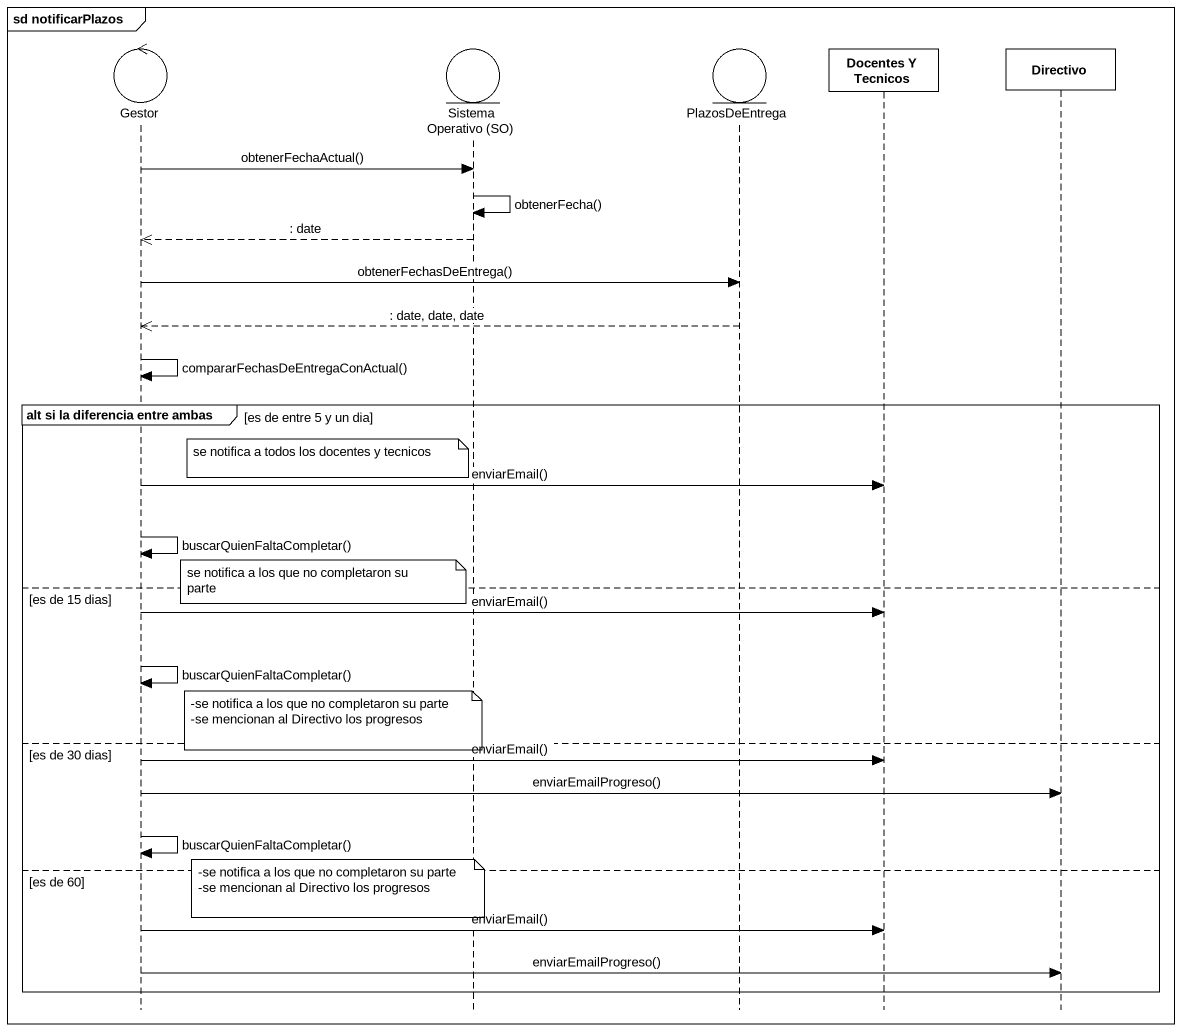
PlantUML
@startuml
mainframe sd notificarPlazos
hide footbox
control Gestor
entity "Sistema Operativo (SO)" as Sistema_Operativo_SO
entity PlazosDeEntrega
participant "Docentes Y Tecnicos" as Docentes_Y_Tecnicos
participant Directivo

Gestor -> Sistema_Operativo_SO : obtenerFechaActual()
Sistema_Operativo_SO -> Sistema_Operativo_SO : obtenerFecha()
Sistema_Operativo_SO -->> Gestor : : date
Gestor -> PlazosDeEntrega : obtenerFechasDeEntrega()
PlazosDeEntrega -->> Gestor : : date, date, date
Gestor -> Gestor : compararFechasDeEntregaConActual()
group alt si la diferencia entre ambas [es de entre 5 y un dia]
  note left of Sistema_Operativo_SO : se notifica a todos los docentes y tecnicos
  Gestor -> Docentes_Y_Tecnicos : enviarEmail()
  Gestor -> Gestor : buscarQuienFaltaCompletar()
  note left of Sistema_Operativo_SO : se notifica a los que no completaron su parte
else es de 15 dias
  Gestor -> Docentes_Y_Tecnicos : enviarEmail()
  Gestor -> Gestor : buscarQuienFaltaCompletar()
  note over Sistema_Operativo_SO
    -se notifica a los que no completaron su parte
    -se mencionan al Directivo los progresos
  end note
else es de 30 dias
  Gestor -> Docentes_Y_Tecnicos : enviarEmail()
  Gestor -> Directivo : enviarEmailProgreso()
  Gestor -> Gestor : buscarQuienFaltaCompletar()
else es de 60
  note over Sistema_Operativo_SO
    -se notifica a los que no completaron su parte
    -se mencionan al Directivo los progresos
  end note
  Gestor -> Docentes_Y_Tecnicos : enviarEmail()
  Gestor -> Directivo : enviarEmailProgreso()
end
@enduml
